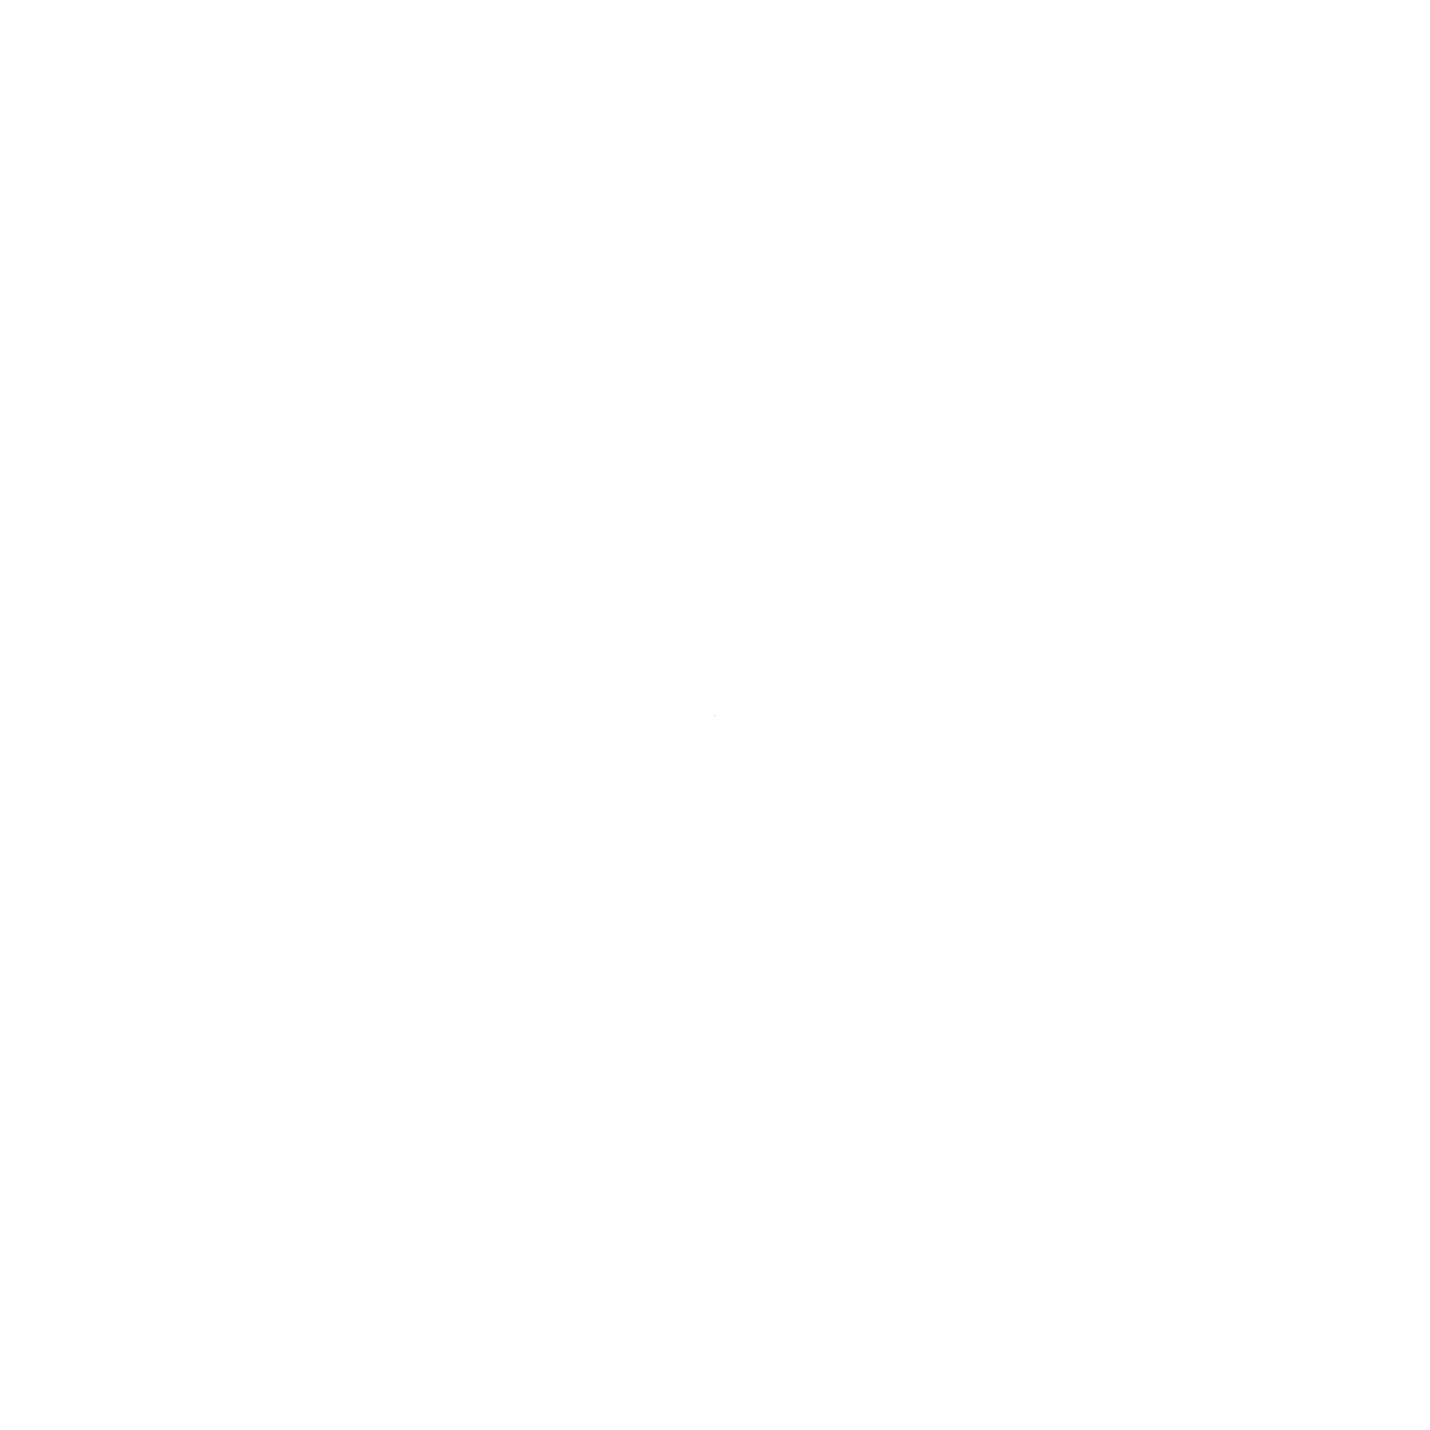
# Model space of a CAD drawing. Header units: millimetres. Extents: x 3029.9009469185 to 3029.9009469185, y 1615.3654919187 to 1615.3654919187.
import ezdxf

# ---------------------------------------------------------------- set-up
doc = ezdxf.new("R2010")
doc.units = ezdxf.units.MM

msp = doc.modelspace()

# ---------------------------------------------------------------- linework, layer by layer
for p, q in [((3029.9009469185, 1615.3654919187), (3029.9009469185, 1615.3654919187)), ((3029.9009469185, 1615.3654919187, -52), (3029.9009469185, 1615.3654919187, -52)), ((3029.9009469185, 1615.3654919187, -52), (3029.9009469185, 1615.3654919187, -52)), ((3029.9009469185, 1615.3654919187, -52), (3029.9009469185, 1615.3654919187, -52)), ((3029.9009469185, 1615.3654919187, -52), (3029.9009469185, 1615.3654919187, -52)), ((3029.9009469185, 1615.3654919187, -52), (3029.9009469185, 1615.3654919187, -52)), ((3029.9009469185, 1615.3654919187, -52), (3029.9009469185, 1615.3654919187, -52)), ((3029.9009469185, 1615.3654919187, -52), (3029.9009469185, 1615.3654919187, -52)), ((3029.9009469185, 1615.3654919187, -62), (3029.9009469185, 1615.3654919187, -62))]:
    msp.add_line(p, q)

doc.saveas('drawing.dxf')
